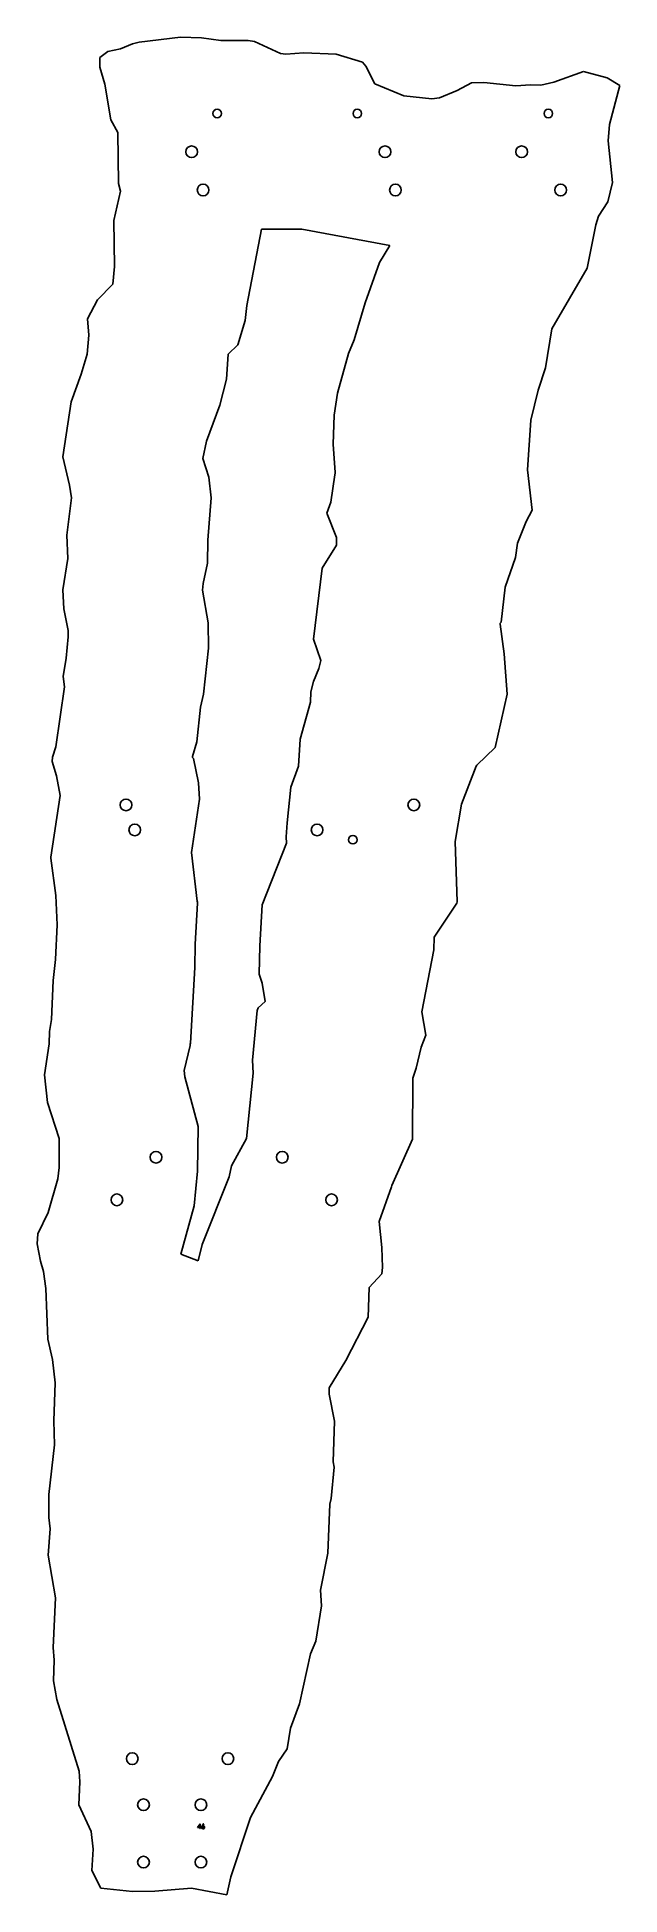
# Model space of a CAD drawing. Header units: millimetres. Extents: x 107 to 716, y 42 to 1984.
import ezdxf

# ---------------------------------------------------------------- set-up
doc = ezdxf.new("R2010")
doc.units = ezdxf.units.MM
doc.linetypes.add('SLD-Durchgehend', pattern=[0])

msp = doc.modelspace()

# ---------------------------------------------------------------- linework, layer by layer
at = {"color": 7, "linetype": 'SLD-Durchgehend', "lineweight": 25}
for p, q in [((213.6, 1979.3), (256.7, 1984.4)), ((256.7, 1984.4), (278.6, 1983.7)), ((278.6, 1983.7), (299.1, 1981)), ((180.7, 1969.3), (172.3, 1963)), ((172.3, 1963), (172.3, 1953.2)), ((194.1, 1972.1), (180.7, 1969.3)), ((206.5, 1977.3), (194.1, 1972.1)), ((213.6, 1979.3), (206.5, 1977.3)), ((299.1, 1981), (327.6, 1980.9)), ((327.6, 1980.9), (334, 1980)), ((334, 1980), (361.4, 1967.4)), ((361.4, 1967.4), (366.9, 1966.6)), ((366.9, 1966.6), (385.7, 1968)), ((385.7, 1968), (419.5, 1966.7)), ((419.5, 1966.7), (447.2, 1958.2)), ((172.3, 1953.2), (177.5, 1935.2)), ((447.2, 1958.2), (450.6, 1954)), ((450.6, 1954), (459.9, 1935.7)), ((646.9, 1937.5), (678.2, 1948.5)), ((678.2, 1948.5), (702.9, 1942)), ((177.5, 1935.2), (184, 1898.1)), ((459.9, 1935.7), (490.4, 1923.2)), ((490.4, 1923.2), (519.5, 1919.9)), ((527.4, 1920.9), (546, 1928.8)), ((546, 1928.8), (561, 1936.5)), ((561, 1936.5), (573.7, 1936.9)), ((573.7, 1936.9), (607.4, 1933.7)), ((607.4, 1933.7), (622.7, 1934.6)), ((622.7, 1934.6), (633.5, 1934.4)), ((633.5, 1934.4), (646.9, 1937.5)), ((702.9, 1942), (716, 1933.8)), ((716, 1933.8), (705.2, 1893.1)), ((519.5, 1919.9), (527.4, 1920.9)), ((191.2, 1884.9), (184, 1898.1)), ((192, 1831.4), (191.2, 1884.9)), ((705.2, 1893.1), (703.7, 1876.1)), ((703.7, 1876.1), (708.5, 1832.4)), ((194.2, 1823.5), (192, 1831.4)), ((708.5, 1832.4), (703.4, 1812.3)), ((187, 1792.6), (194.2, 1823.5)), ((703.4, 1812.3), (693.8, 1797.4)), ((187.9, 1744.7), (187, 1792.6)), ((690.8, 1788.3), (681.8, 1743)), ((693.8, 1797.4), (690.8, 1788.3)), ((326, 1704), (341.6, 1783.8)), ((341.6, 1783.8), (383.6, 1783.8)), ((383.6, 1783.8), (475.7, 1766.5)), ((464.8, 1748.9), (449.8, 1706.6)), ((475.7, 1766.5), (464.8, 1748.9)), ((185.9, 1726.3), (187.9, 1744.7)), ((681.8, 1743), (644.9, 1679.6)), ((169.9, 1709.6), (159.5, 1689.8)), ((169.9, 1709.6), (185.9, 1726.3)), ((324.3, 1688), (326, 1704)), ((449.8, 1706.6), (438.4, 1667.8)), ((159.2, 1653), (161, 1672.8)), ((161, 1672.8), (159.5, 1689.8)), ((316.6, 1662.8), (324.3, 1688)), ((644.9, 1679.6), (638.3, 1638.5)), ((152.9, 1632.1), (159.2, 1653)), ((304.7, 1626.9), (306.7, 1652.9)), ((306.7, 1652.9), (316.6, 1662.8)), ((432.3, 1653.8), (421, 1612.2)), ((438.4, 1667.8), (432.3, 1653.8)), ((142.4, 1603.1), (152.9, 1632.1)), ((638.3, 1638.5), (630.5, 1615.2)), ((297.8, 1599.7), (304.7, 1626.9)), ((630.5, 1615.2), (623.1, 1583.8)), ((133.8, 1545.6), (142.4, 1603.1)), ((283.8, 1562.1), (297.8, 1599.7)), ((421, 1612.2), (417.5, 1589.1)), ((417.5, 1589.1), (416.4, 1559)), ((623.1, 1583.8), (619.5, 1531.9)), ((280.2, 1543.9), (283.8, 1562.1)), ((416.4, 1559), (418.4, 1529.3)), ((140.9, 1516.1), (133.8, 1545.6)), ((286.5, 1524.5), (280.2, 1543.9)), ((142.7, 1502.6), (140.9, 1516.1)), ((288.8, 1502.9), (286.5, 1524.5)), ((418, 1526.9), (413.9, 1498.1)), ((418.4, 1528.6), (418, 1526.9)), ((418.4, 1529.3), (418.4, 1528.6)), ((619.5, 1531.9), (624.5, 1489.9)), ((137.9, 1463.6), (142.7, 1502.6)), ((285.5, 1458.5), (288.8, 1502.9)), ((413.9, 1498.1), (409.6, 1486.7)), ((409.6, 1486.7), (419.9, 1461.2)), ((618.2, 1477.9), (609.1, 1455.4)), ((624.5, 1489.9), (618.2, 1477.9)), ((138.9, 1439.3), (137.9, 1463.6)), ((285.1, 1434.3), (285.5, 1458.5)), ((419.9, 1461.2), (419.9, 1453.1)), ((133.6, 1406.4), (138.9, 1439.3)), ((419.9, 1453.1), (405, 1429.1)), ((607.1, 1440.2), (596, 1409.3)), ((609.1, 1455.4), (607.1, 1440.2)), ((280.3, 1413.3), (285.1, 1434.3)), ((405, 1429.1), (395.9, 1354.9)), ((134.9, 1386.8), (133.6, 1406.4)), ((279.8, 1406.1), (280.3, 1413.3)), ((285.8, 1372.2), (279.8, 1406.1)), ((596, 1409.3), (591.9, 1372.9)), ((139.3, 1363.9), (134.9, 1386.8)), ((139.5, 1357.3), (139.3, 1363.9)), ((286.2, 1345.6), (285.8, 1372.2)), ((591.9, 1372.9), (590.7, 1371.2)), ((590.7, 1371.2), (591.1, 1370.5)), ((591.1, 1370.5), (595.2, 1339.7)), ((137.2, 1335), (139.5, 1357.3)), ((280.8, 1297.6), (286.2, 1345.6)), ((395.9, 1354.9), (403.4, 1332.6)), ((134, 1316), (137.2, 1335)), ((401.5, 1324.2), (395.9, 1310.6)), ((403.4, 1332.6), (401.5, 1324.2)), ((595.2, 1339.7), (598.2, 1297.4)), ((126.4, 1242.5), (135.5, 1305.2)), ((135.5, 1305.2), (134, 1316)), ((395.9, 1310.6), (393.1, 1300)), ((273.8, 1247.5), (277.6, 1283.9)), ((277.6, 1283.9), (280.8, 1297.6)), ((392.6, 1289.1), (381.8, 1250.5)), ((393.1, 1300), (392.6, 1289.1)), ((598.2, 1297.4), (585.8, 1241.8)), ((269.2, 1232.3), (273.8, 1247.5)), ((381.8, 1250.5), (380.3, 1222.2)), ((122.7, 1226.9), (123, 1231.6)), ((127, 1212.1), (122.7, 1226.9)), ((123, 1231.6), (126.4, 1242.5)), ((269.2, 1231.3), (269.2, 1232.3)), ((270.2, 1230.3), (269.2, 1231.3)), ((275.7, 1204.6), (270.2, 1230.3)), ((585.8, 1241.8), (566.4, 1223.1)), ((130.9, 1191.6), (127, 1212.1)), ((276.7, 1187.5), (275.7, 1204.6)), ((380.3, 1222.2), (372, 1200.1)), ((565.9, 1222), (550.6, 1182.5)), ((566.4, 1223.1), (565.9, 1222)), ((121.1, 1126.9), (130.9, 1191.6)), ((268.2, 1132), (276.7, 1187.5)), ((372, 1200.1), (368.4, 1163)), ((550.6, 1182.5), (543.9, 1143.3)), ((368.4, 1163), (367.2, 1148.3)), ((367.2, 1148.3), (367.6, 1141.7)), ((121.1, 1125.8), (121.1, 1126.9)), ((274.3, 1080.9), (268.2, 1132)), ((367.6, 1141.7), (342.3, 1077.1)), ((543.9, 1143.3), (546.1, 1080.3)), ((126.5, 1086.8), (121.1, 1125.8)), ((127.7, 1056.4), (126.5, 1086.8)), ((272, 1036), (274.4, 1078.8)), ((274.4, 1080.1), (274.3, 1080.9)), ((274.4, 1078.8), (274.4, 1080.1)), ((342.3, 1077.1), (339.7, 1034.3)), ((545.5, 1078.9), (521.8, 1043.5)), ((546.1, 1080.3), (545.5, 1078.9)), ((126, 1020.1), (127.7, 1056.4)), ((271.6, 1011.6), (272, 1036)), ((339.7, 1034.3), (339, 1004.8)), ((521.5, 1030.1), (508.9, 965.3)), ((521.8, 1043.5), (521.5, 1030.1)), ((123.8, 998), (126, 1020.1)), ((267.2, 932.6), (271.6, 1011.6)), ((122, 957.3), (123.8, 998)), ((339, 1004.8), (342.3, 995.4)), ((342.3, 995.4), (345.3, 976.1)), ((345.3, 976.1), (338.1, 969.5)), ((119.9, 944.9), (122, 957.3)), ((336.9, 966.8), (332, 914.8)), ((338.1, 969.5), (336.9, 966.8)), ((508.9, 965.3), (513.4, 940.8)), ((119.4, 931.8), (119.9, 944.9)), ((267, 931.5), (267.2, 932.6)), ((513.4, 940.8), (508.2, 928.2)), ((114.6, 899.4), (119.4, 931.8)), ((260.7, 903.8), (266.8, 930)), ((266.8, 930), (267, 931.5)), ((332, 914.8), (332.7, 901.1)), ((508.2, 928.2), (503.1, 906.3)), ((117.7, 870.6), (114.6, 899.4)), ((261.2, 897.3), (260.7, 903.8)), ((275.3, 845.3), (261.2, 897.3)), ((332.7, 901.1), (325.9, 832.9)), ((499.5, 896), (499.2, 832)), ((503.1, 906.3), (499.5, 896)), ((129.8, 832.8), (117.7, 870.6)), ((274.6, 798.7), (275.3, 845.3)), ((129.8, 802.6), (129.8, 832.8)), ((325.9, 832.9), (310.1, 804.2)), ((499.2, 832), (477.6, 783.7)), ((128.4, 790.8), (129.8, 802.6)), ((270.9, 762.5), (274.6, 798.7)), ((310.1, 804.2), (307.6, 792.6)), ((118.5, 755.6), (128.4, 790.8)), ((307.6, 792.6), (279.4, 721.9)), ((477.5, 782.4), (464.3, 746)), ((477.6, 783.7), (477.5, 782.4)), ((257.2, 712), (270.9, 762.5)), ((107.8, 733.3), (118.5, 755.6)), ((464.3, 746), (467.1, 718.9)), ((106.9, 722.8), (107.8, 733.3)), ((110.5, 704.6), (106.9, 722.8)), ((279.4, 721.9), (275.4, 704.9)), ((467.1, 718.9), (468.1, 698.1)), ((113.6, 693.9), (110.5, 704.6)), ((275.4, 704.9), (257.2, 712)), ((116.1, 676.1), (113.6, 693.9)), ((467.1, 691.5), (453.9, 677.1)), ((468.1, 698.1), (467.1, 691.5)), ((118, 623.1), (116.1, 676.1)), ((453.9, 677.1), (453.1, 646)), ((453.1, 646), (429.7, 600.7)), ((122.8, 601.6), (118, 623.1)), ((125.6, 577.2), (122.8, 601.6)), ((429.7, 600.7), (412.1, 572)), ((124.3, 537.8), (125.6, 577.2)), ((412.1, 572), (412.2, 565.5)), ((412.2, 565.5), (417.6, 537.3)), ((125, 512.4), (124.3, 537.8)), ((417.6, 537.3), (416.4, 494.8)), ((119.1, 460.6), (125, 512.4)), ((417.4, 489.2), (414.3, 456.4)), ((416.4, 494.8), (417.4, 489.2)), ((119.1, 436.5), (119.1, 460.6)), ((412.8, 450.6), (410.7, 399.3)), ((414.3, 456.4), (412.8, 450.6)), ((120.6, 424.6), (119.1, 436.5)), ((118.6, 397.2), (120.6, 424.6)), ((126.1, 352.5), (118.6, 397.2)), ((410.7, 399.3), (403.1, 360.6)), ((123.5, 300.5), (126.1, 352.5)), ((403.1, 360.6), (404.1, 344.3)), ((404.1, 344.3), (398.1, 307.1)), ((124.8, 287.5), (123.5, 300.5)), ((392.7, 294.1), (381.1, 241.8)), ((398.1, 307.1), (392.7, 294.1)), ((123.9, 265.7), (124.8, 287.5)), ((127.6, 246.1), (123.9, 265.7)), ((150.9, 171.4), (127.6, 246.1)), ((381.1, 241.8), (371.6, 216.2)), ((371.6, 216.2), (368.3, 194.6)), ((368.3, 194.6), (359.2, 181.4)), ((359.2, 181.4), (353.1, 165.7)), ((150.6, 136.2), (151.5, 160.1)), ((151.5, 160.1), (150.9, 171.4)), ((353.1, 165.7), (330.1, 123)), ((163.5, 108.2), (150.6, 136.2)), ((330.1, 123), (309.3, 61)), ((165.5, 89.9), (163.5, 108.2)), ((164.2, 67.6), (165.5, 89.9)), ((173.4, 48.9), (164.2, 67.6)), ((309.3, 61), (305.3, 42)), ((206.5, 45.6), (173.4, 48.9)), ((230, 45.9), (206.5, 45.6)), ((268.2, 48.9), (230, 45.9)), ((305.3, 42), (268.2, 48.9))]:
    msp.add_line(p, q, dxfattribs=at)
at = {"color": 2, "linetype": 'SLD-Durchgehend', "lineweight": 25, "true_color": 0xffff00}
for p, q in [((274.6, 112.4), (277.4, 116.4)), ((277, 112.4), (274.6, 112.4)), ((277, 115.1), (275.5, 112.9)), ((275.5, 112.9), (277, 112.9)), ((277, 112.9), (277, 115.1)), ((277, 111.2), (277, 112.4)), ((277.5, 111.2), (277, 111.2)), ((277.4, 116.4), (277.5, 116.4)), ((277.5, 116.4), (277.5, 112.9)), ((277.5, 112.9), (278, 112.9)), ((277.5, 112.4), (277.5, 111.2)), ((278, 112.4), (277.5, 112.4)), ((278, 112.9), (278, 112.4)), ((279.3, 114.1), (280.8, 116.4)), ((281.1, 116.1), (279.8, 114.1)), ((280.8, 116.4), (281.1, 116.1))]:
    msp.add_line(p, q, dxfattribs=at)
at = {"color": 2, "linetype": 'SLD-Durchgehend', "lineweight": 25, "true_color": 0xffff00, "flags": 128}
for points in [[(278.7, 112.6), (279, 113.5), (279.3, 114.1)], [(279.8, 114.1), (280.1, 114.1), (280.3, 114.1)]]:
    msp.add_lwpolyline(points, dxfattribs=at)
at = {"color": 7, "linetype": 'SLD-Durchgehend', "lineweight": 25}
for centre, radius in [((295.2, 1904.6), 4.5), ((441.6, 1904.6), 4.5), ((641.3, 1904.6), 4.5), ((268.4, 1864.6), 6.12), ((470.6, 1864.6), 6.12), ((613.4, 1864.6), 6.12), ((280.4, 1824.6), 6.12), ((481.5, 1824.6), 6.12), ((654.2, 1824.6), 6.12), ((199.8, 1181.7), 6.12), ((500.7, 1181.7), 6.12), ((209, 1155.5), 6.12), ((399.6, 1155.5), 6.12), ((437, 1145.3), 4.5), ((231.2, 813.3), 6.12), ((363.1, 813.3), 6.12), ((190.3, 768.7), 6.12), ((414.7, 768.7), 6.12), ((206.3, 184.4), 6.12), ((306.3, 184.4), 6.12), ((218.1, 136.2), 6.12), ((278.1, 136.2), 6.12), ((218.1, 76.2), 6.12), ((278.1, 76.2), 6.12)]:
    msp.add_circle(centre, radius, dxfattribs=at)
at = {"color": 2, "linetype": 'SLD-Durchgehend', "lineweight": 25, "true_color": 0xffff00}
for centre, radius, start, end in [((280.2, 112.6), 1.5, 179.2034, 270.4943), ((280.2, 112.6), 0.994, 86.7523, 180.1635), ((280.2, 112.7), 1.04, 182.7038, 272.6965), ((280.3, 112.5), 1.07, 3.7514, 93.4248), ((280.4, 112.7), 1.46, 359.196, 90.8814), ((280.3, 112.6), 1.52, 268.5584, 0.2916), ((280.3, 112.7), 1.03, 266.8809, 357.7188)]:
    msp.add_arc(centre, radius, start, end, dxfattribs=at)

doc.saveas('drawing.dxf')
